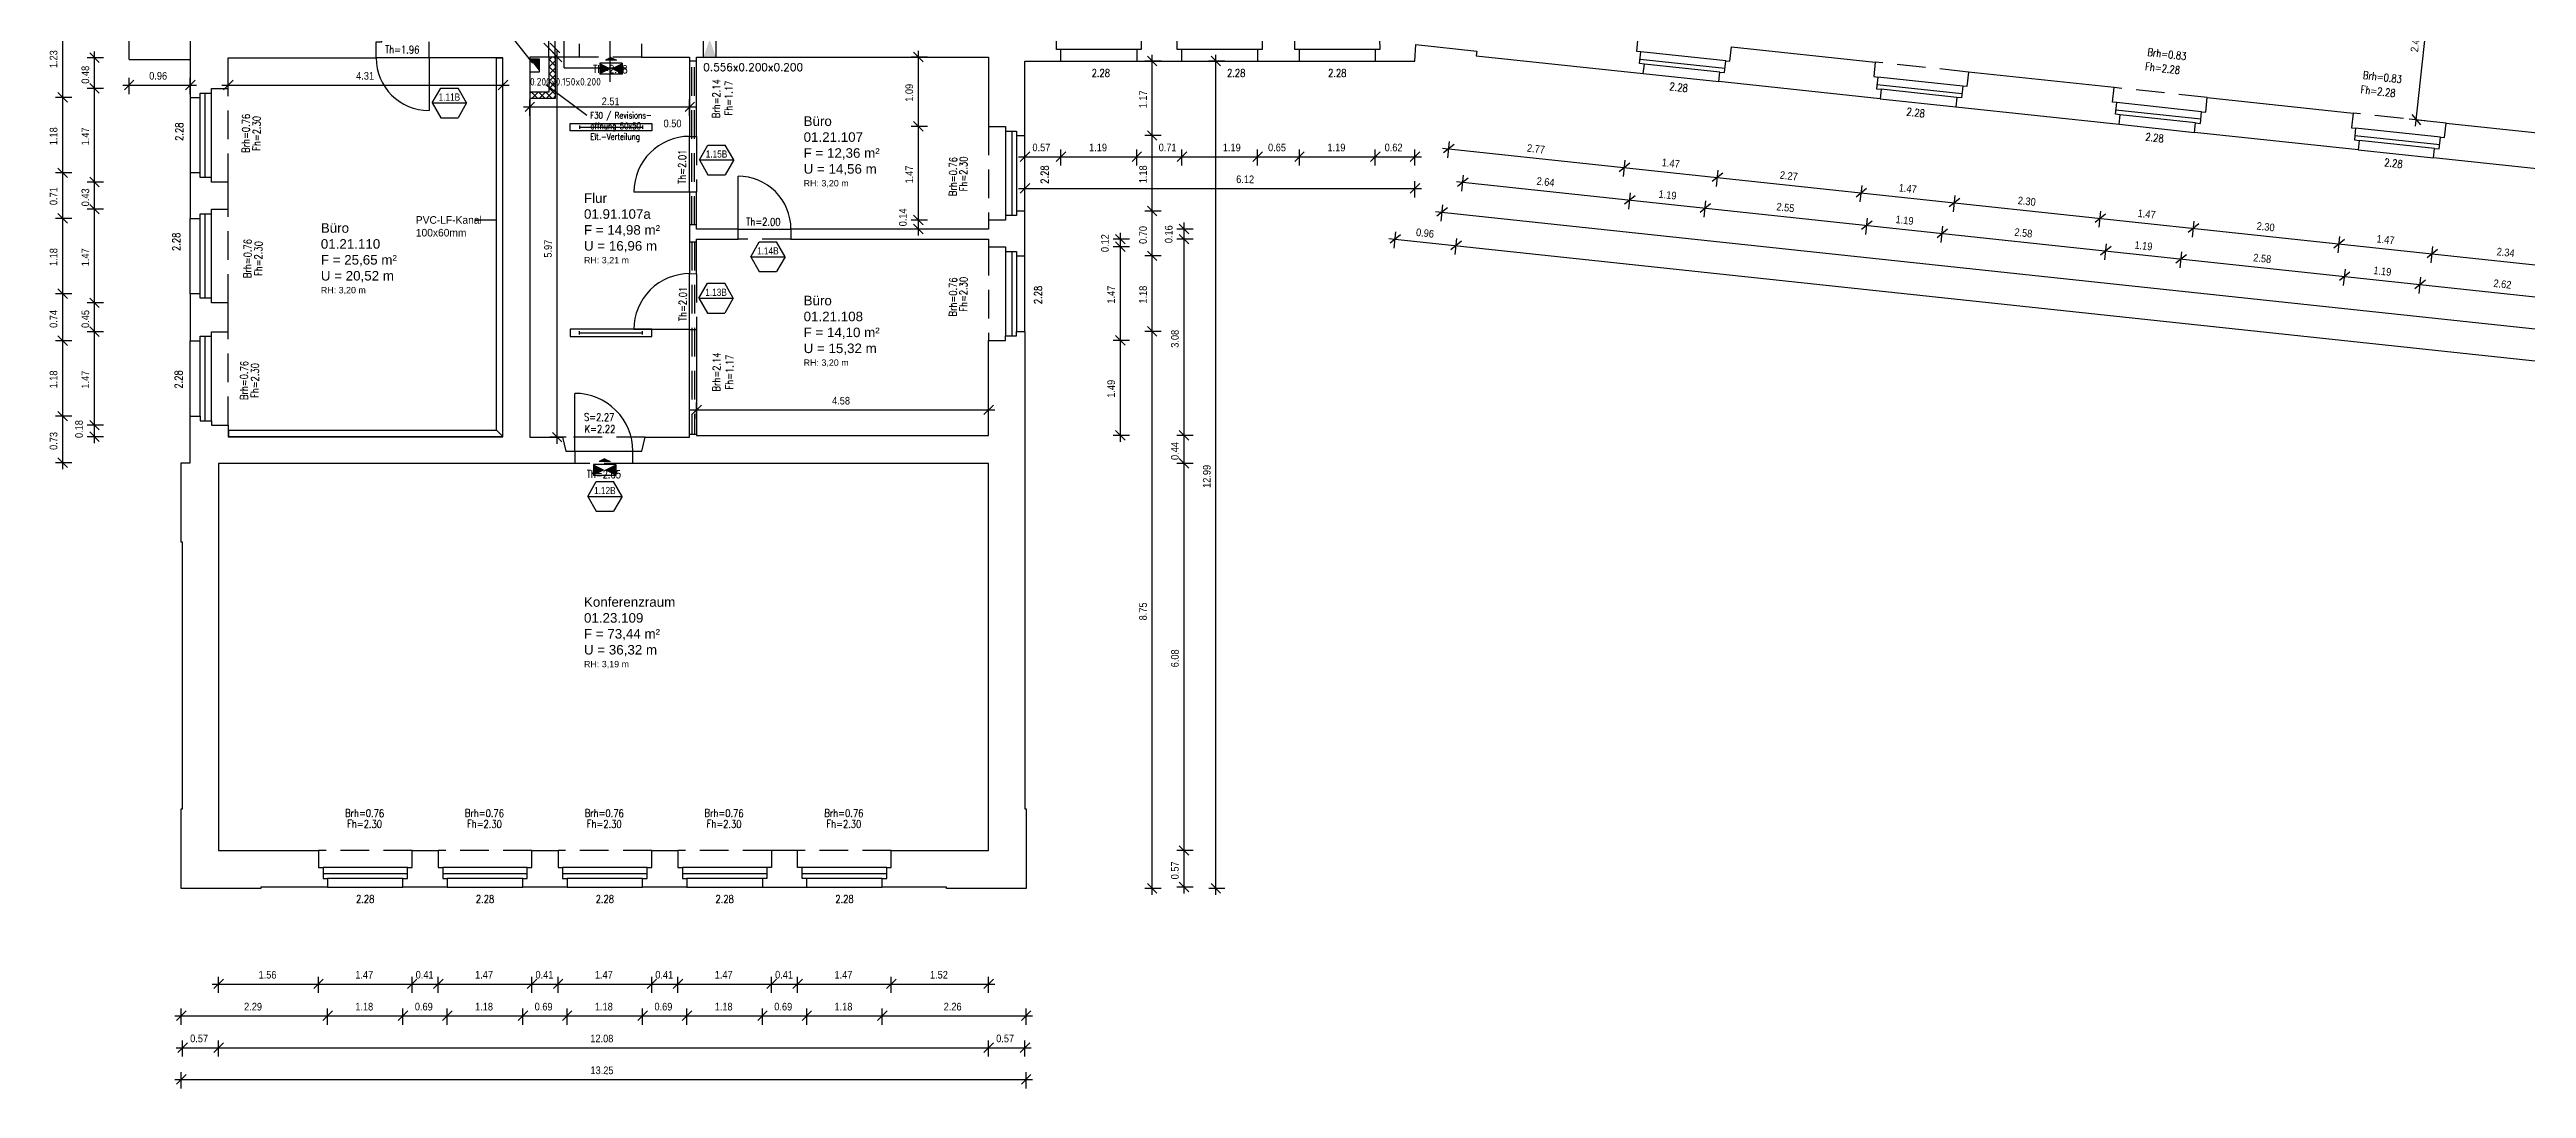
# Model space of a CAD drawing. Header units: metres. Extents: x -1139 to -992, y 249 to 309.
# Drawn here: x -1106.84 to -1067.98, y 268.4 to 284.72 of the extents above; entities that cross this region are included whole.
import ezdxf
from ezdxf.enums import TextEntityAlignment as Align

# ---------------------------------------------------------------- set-up
doc = ezdxf.new("R2010")
doc.units = ezdxf.units.M
doc.header["$LTSCALE"] = 0.03
for name, pattern in [('AUSGEZOGEN', [0]), ('DASHED', [0]), ('DOT', [6, 0, -6]), ('GESTRICHELT2', [4.5, 3, -1.5]), ('STRICHLINIE', [19.05, 12.7, -6.35])]:
    doc.linetypes.add(name, pattern=pattern)
doc.layers.get('0').update_dxf_attribs({"linetype": 'CONTINUOUS'})
for name, color, linetype in [('A_ansicht', 9, 'DASHED'), ('A_bemaßung', 2, 'CONTINUOUS'), ('A_Elektro', 1, 'STRICHLINIE'), ('A_Fenster', 7, 'CONTINUOUS'), ('A_höhen', 3, 'CONTINUOUS'), ('A_NEU_BEMAßUNG', 2, 'CONTINUOUS'), ('A_NR_TÜR', 1, 'CONTINUOUS'), ('A_schraffur', 10, 'CONTINUOUS'), ('A_text', 5, 'CONTINUOUS'), ('A_trockenbau', 2, 'CONTINUOUS'), ('A_Tuernummern', 1, 'CONTINUOUS'), ('A_TXT-TUER', 1, 'CONTINUOUS'), ('A_türen', 9, 'CONTINUOUS'), ('A_verdeckt', 8, 'GESTRICHELT2'), ('A_wände', 4, 'CONTINUOUS'), ('E__DURCHBR', 2, 'CONTINUOUS'), ('E__LEUCHTEN', 6, 'AUSGEZOGEN'), ('E__VERSYS', 2, 'AUSGEZOGEN')]:
    doc.layers.add(name, color=color, linetype=linetype)
doc.styles.add('arial-n', font='ARIALN.TTF')
doc.styles.add('BOLDSIMP_FNT', font='TXT', dxfattribs={"height": 1})
doc.styles.add('ISO9', font='iso8.shx', dxfattribs={"height": 0.12})
doc.styles.add('NORM', font='simplex.shx', dxfattribs={"width": 0.7, "bigfont": 'bigfont.shx'})
doc.styles.add('PITSIMP8', font='PITSIMP8.SHX')
doc.styles.add('SIMPLEX', font='simplex.shx', dxfattribs={"width": 0.8, "height": 0.1})
doc.styles.get("Standard").update_dxf_attribs({"font": 'txt', "height": 1})

# ---------------------------------------------------------------- blocks, each defined once
blk = doc.blocks.new('SLASH1')
at = {"layer": 'A_bemaßung', "color": 2, "linetype": 'Continuous'}
for p, q in [((0.07663, 0.07663), (-0.07319, -0.07319)), ((0, -0.14068), (0, 0.11466))]:
    blk.add_line(p, q, dxfattribs=at)
blk = doc.blocks.new('Tür-Nr')
at = {"layer": 'A_NR_TÜR'}
for p, q in [((-0.057, -108.865), (0.077, -108.632)), ((0.077, -108.632), (0.347, -108.632)), ((0.481, -108.865), (0.347, -108.632)), ((-0.057, -108.865), (0.481, -108.865)), ((-0.057, -108.865), (0.077, -109.098)), ((0.077, -109.098), (0.347, -109.098)), ((0.481, -108.865), (0.347, -109.098))]:
    blk.add_line(p, q, dxfattribs=at)
at = {"layer": 'A_TXT-TUER', "style": 'arial-n', "flags": 4}
blk.add_attdef('TÜR-NR.', text='', height=0.113, dxfattribs=at).set_placement((0.211, -108.772), align=Align.MIDDLE_CENTER)
at = {"layer": 'A_TXT-TUER', "style": 'NORM', "width": 0.7}
for tag, flags, p in [('BRANDSCHUTZ', 4, (0.229, -108.981)), ('DIN', 5, (0.214, -109.198)), ('ABMESSUNG', 5, (0.214, -109.333)), ('WANDART', 5, (0.214, -109.601)), ('MATERIAL', 5, (0.214, -109.467)), ('BESCHLÄGE', 5, (0.214, -110.005)), ('SCHLOSS', 5, (0.214, -109.87)), ('ZARGE', 5, (0.214, -109.736)), ('SONSTIGES', 5, (0.214, -110.139))]:
    blk.add_attdef(tag, text='', height=0.0784, dxfattribs=dict(at, flags=flags)).set_placement(p, align=Align.MIDDLE_CENTER)
blk = doc.blocks.new('A$C471A4235')
at = {"layer": 'E__VERSYS', "color": 3}
for p, q in [((4.943, 7.197), (4.943, 13.04)), ((4.943, 13.04), (5.043, 13.04)), ((5.043, 7.097), (5.043, 13.04)), ((0.741, 7.197), (0.741, 7.097)), ((0.741, 7.197), (4.943, 7.197)), ((0.741, 7.097), (5.043, 7.097)), ((4.943, 7.197), (5.043, 7.097))]:
    blk.add_line(p, q, dxfattribs=at)
at = {"layer": 'E__VERSYS', "color": 7, "linetype": 'Continuous', "ltscale": 5}
blk.add_line((4.941, 10.491), (4.602, 10.491), dxfattribs=at)
at = {"layer": 'E__VERSYS', "color": 7, "insert": (3.68, 10.235), "char_height": 0.12, "attachment_point": 7}
blk.add_mtext('PVC-LF-Kanal \\P100x60mm', dxfattribs=at)
blk = doc.blocks.new('Deckendurchbruch')
for p, q in [((1, 1), (0, 1)), ((0, 1), (0, 0)), ((0, 0), (1, 0)), ((1, 0), (1, 1))]:
    blk.add_line(p, q)
blk.add_solid([(0, 0), (1, 1), (0, 1)])
blk = doc.blocks.new('Wanddurchbruch')
for p, q in [((0, 1), (0, 0)), ((1, 1), (0, 1)), ((1, 0), (1, 1)), ((0, 0), (1, 0))]:
    blk.add_line(p, q)
blk.add_solid([(1, 0), (1, 1), (0, 1), (0, 0)])
blk = doc.blocks.new('A$C40EB2F26')
at = {"layer": 'E__DURCHBR'}
ref = blk.add_blockref('Wanddurchbruch', (8.391, 13.051), dxfattribs=dict(at, xscale=0.5565560149128717, yscale=0.2001999999999953, zscale=1.001, rotation=90.00000153522382))
ref.add_attrib('EC_DIM', '0.556x0.200x0.200', (8.191, 12.835), dxfattribs={"height": 0.12, "style": 'SIMPLEX'})
at = {"layer": 'E__DURCHBR', "color": 2, "linetype": 'Continuous'}
ref = blk.add_blockref('Deckendurchbruch', (5.471, 13.023, 2.8), dxfattribs=dict(at, xscale=0.2000000053589594, yscale=0.1500000000000341, zscale=1.1, rotation=270.0000046056955))
ref.add_attrib('EC_DIM', '0.200x0.150x0.200', (5.471, 12.607), dxfattribs={"color": 2, "linetype": 'Continuous', "height": 0.12, "style": 'ISO9'})
blk = doc.blocks.new('A$C758372F4')
at = {"layer": 'E__VERSYS', "color": 7, "linetype": 'Continuous', "ltscale": 5}
blk.add_line((5.514, 12.96), (4.588, 14.136), dxfattribs=at)
blk = doc.blocks.new('PU1')
at = {"color": 3}
for p, q in [((-119, -55), (-119, 70)), ((-119, 70), (131, 70)), ((131, -55), (131, 70)), ((-119, -55), (131, -55)), ((-56, -87), (69, -87)), ((6, -118), (-56, -87)), ((6, -118), (69, -87))]:
    blk.add_line(p, q, dxfattribs=at)
for points in [[(-119, 70), (-119, -55), (131, -55), (131, 70)], [(69, -87), (-56, -87), (6, -118)]]:
    blk.add_solid(points, dxfattribs=at)
blk = doc.blocks.new('2DEL_457')
for p, q in [((-0.384, -0.236), (-0.384, 0.236)), ((-0.384, 0), (0.384, 0)), ((0.384, -0.236), (0.384, 0.236))]:
    blk.add_line(p, q)
blk.add_lwpolyline([(-0.5, -0.5), (0.5, -0.5), (0.5, 0.5), (-0.5, 0.5)], close=True)
at = {"style": 'PITSIMP8', "flags": 9}
for tag, p in [('VOLUMENSTROM', (-0.03, 0.039)), ('RAUM/GRUPPE', (-0.03, 0.159)), ('DRUCK/-STUFE', (-0.03, 0.019)), ('BEZEICHNUNG', (-0.03, 0.179)), ('POS.NR.G-LV', (-0.03, 0.139)), ('ANSCHLUSS', (-0.03, -0.001)), ('KENNUNG', (-0.03, 0.079)), ('LEISTUNG', (-0.03, 0.059)), ('FABRIKAT', (-0.03, 0.119)), ('TYP', (-0.03, 0.099)), ('SPANNUNG/FREQUENZ', (-0.03, -0.121)), ('TEMPERATUR', (-0.03, -0.061)), ('SCHUTZART', (-0.03, -0.101)), ('DREHZAHL', (-0.03, -0.081)), ('GROESSE', (-0.03, -0.021)), ('GEWICHT', (-0.03, -0.141)), ('FREI', (-0.03, -0.161)), ('FREI', (-0.03, -0.181)), ('FREI', (-0.03, -0.201)), ('DN', (-0.03, -0.041))]:
    blk.add_attdef(tag, text='', height=0.01, dxfattribs=at).set_placement(p, align=Align.MIDDLE)

msp = doc.modelspace()

# ---------------------------------------------------------------- hatches: boundary and pattern name
at = {"layer": 'A_schraffur'}
h = msp.add_hatch(dxfattribs=at)
h.set_pattern_fill('ANSI37', color=256, scale=0.025, style=0)
h.set_pattern_definition([(45, (-1103.662525, 399.7852), (-0.0561266, 0.0561266), []), (135, (-1103.662525, 399.7852), (-0.0561266, -0.0561266), [])])
h.paths.add_polyline_path([(-1098.91027, 284.59874), (-1099.01027, 284.59875), (-1099.01027, 284.59874), (-1099.01027, 284.14166), (-1098.91027, 284.09574)])
h.paths.add_polyline_path([(-1098.91027, 283.94875), (-1098.91027, 284.09574), (-1099.01027, 284.14166), (-1099.01027, 284.04875), (-1099.31027, 284.04875), (-1099.31027, 283.94875)])

# ---------------------------------------------------------------- linework, layer by layer
at = {"layer": 'A_ansicht', "color": 9, "linetype": 'Continuous'}
for p, q in [((-1105.59685, 284.55937), (-1105.59684, 292.73888)), ((-1105.59685, 284.55937), (-1104.63685, 284.55936)), ((-1090.97474, 284.53465), (-1089.78482, 284.53465)), ((-1089.07857, 284.53466), (-1087.88865, 284.53465)), ((-1087.2337, 284.53465), (-1086.04377, 284.53464)), ((-1080.54343, 284.53963), (-1081.87575, 284.68202)), ((-1081.83678, 284.34096), (-1080.6536, 284.21459)), ((-1076.82484, 284.14222), (-1078.15716, 284.28461)), ((-1104.63686, 283.96435), (-1104.63686, 282.77942)), ((-1104.30495, 282.70944), (-1104.30495, 284.03434)), ((-1078.11816, 283.94379), (-1076.93498, 283.81744)), ((-1073.07642, 283.74164), (-1074.40874, 283.88401)), ((-1091.84672, 283.43632), (-1091.84672, 282.1114)), ((-1091.54186, 282.18139), (-1091.54185, 283.36634)), ((-1074.36972, 283.54345), (-1073.18651, 283.41709)), ((-1069.328, 283.34104), (-1070.66033, 283.48343)), ((-1070.62126, 283.14312), (-1069.43806, 283.01675)), ((-1104.63686, 280.88154), (-1104.63686, 282.06647)), ((-1104.30495, 280.81154), (-1104.30495, 282.13645)), ((-1091.84671, 281.54643), (-1091.84671, 280.22153)), ((-1091.54186, 280.29152), (-1091.54186, 281.47645)), ((-1104.63684, 278.95966), (-1104.63685, 280.14459)), ((-1104.30495, 278.88965), (-1104.30495, 280.21458)), ((-1101.22863, 271.87451), (-1102.55355, 271.87451)), ((-1099.34876, 271.87452), (-1100.67368, 271.87452)), ((-1097.46887, 271.87451), (-1098.79378, 271.87452)), ((-1095.58899, 271.87452), (-1096.91391, 271.87452)), ((-1093.70911, 271.87451), (-1095.03403, 271.87452)), ((-1102.48357, 271.56498), (-1101.29863, 271.56498)), ((-1100.60368, 271.56498), (-1099.41875, 271.56499)), ((-1098.7238, 271.56497), (-1097.53886, 271.56498)), ((-1096.84391, 271.56498), (-1095.65898, 271.56498)), ((-1094.96403, 271.56497), (-1093.77908, 271.56498))]:
    msp.add_line(p, q, dxfattribs=at)
at = {"layer": 'A_bemaßung', "linetype": 'Continuous'}
for p, q in [((-1106.63686, 278.12998), (-1106.63686, 299.15496)), ((-1069.71855, 283.51351), (-1069.4412, 286.10874)), ((-1106.13685, 278.53717), (-1106.13685, 284.68881)), ((-1098.87842, 278.52868), (-1098.87843, 284.69877)), ((-1093.20935, 281.79892), (-1093.20935, 284.69876)), ((-1089.54186, 271.44497), (-1089.54185, 284.63465)), ((-1088.54185, 271.44497), (-1088.54186, 284.63465)), ((-1105.69685, 284.15937), (-1104.53686, 284.15937)), ((-1104.13996, 284.15937), (-1099.63022, 284.15937)), ((-1099.41027, 283.81648), (-1096.70041, 283.81647)), ((-1091.64186, 283.03465), (-1085.31971, 283.03465)), ((-1084.98898, 283.16913), (-1037.06632, 278.04766)), ((-1084.76917, 282.64279), (-1038.19793, 277.66575)), ((-1091.64186, 282.53466), (-1085.3197, 282.53466)), ((-1085.09525, 282.17478), (-1037.17259, 277.05334)), ((-1090.04186, 278.55911), (-1090.04187, 281.83892)), ((-1089.04185, 271.46498), (-1089.04186, 281.99892)), ((-1085.83049, 281.75051), (-1037.35248, 276.56971)), ((-1096.79141, 279.0591), (-1092.01168, 279.05911)), ((-1104.29095, 270.04498), (-1092.01168, 270.04499)), ((-1104.87684, 269.54497), (-1091.42186, 269.54498)), ((-1104.85686, 269.04498), (-1091.44185, 269.04497)), ((-1104.87685, 268.54498), (-1091.42186, 268.54498))]:
    msp.add_line(p, q, dxfattribs=at)
at = {"layer": 'A_bemaßung'}
msp.add_line((-1098.04534, 284.21178), (-1098.04534, 285.77102), dxfattribs=at)
at = {"layer": 'A_Fenster', "linetype": 'Continuous'}
for p, q in [((-1089.78482, 284.71613), (-1090.97473, 284.71612)), ((-1087.88864, 284.71599), (-1089.07858, 284.71598)), ((-1086.04377, 284.71598), (-1087.23369, 284.71599)), ((-1080.55618, 284.42032), (-1081.88851, 284.5627)), ((-1080.63767, 284.36367), (-1081.82084, 284.49011)), ((-1076.8376, 284.02292), (-1078.16991, 284.1653)), ((-1104.47993, 282.77941), (-1104.47993, 283.96435)), ((-1104.40494, 282.70943), (-1104.40492, 284.03435)), ((-1076.91907, 283.96627), (-1078.10225, 284.09271)), ((-1073.08918, 283.62232), (-1074.42149, 283.76471)), ((-1091.74672, 283.43632), (-1091.74673, 282.11141)), ((-1091.67173, 283.36633), (-1091.67173, 282.1814)), ((-1073.17064, 283.56568), (-1074.35384, 283.69211)), ((-1069.34075, 283.22174), (-1070.67308, 283.36412)), ((-1069.42221, 283.16508), (-1070.60541, 283.29153)), ((-1104.47994, 280.88154), (-1104.47993, 282.06647)), ((-1104.40494, 280.81155), (-1104.40494, 282.13645)), ((-1091.74673, 281.54645), (-1091.74673, 280.22154)), ((-1091.67173, 281.47644), (-1091.67173, 280.29151)), ((-1104.47994, 278.95965), (-1104.47994, 280.14459)), ((-1104.40494, 278.88966), (-1104.40493, 280.21459)), ((-1101.22864, 271.77453), (-1102.55356, 271.77452)), ((-1101.29862, 271.69953), (-1102.48356, 271.69953)), ((-1099.34876, 271.77452), (-1100.67368, 271.77452)), ((-1099.41874, 271.69953), (-1100.60369, 271.69953)), ((-1097.46887, 271.77453), (-1098.79379, 271.77453)), ((-1097.53887, 271.69953), (-1098.72379, 271.69953)), ((-1095.58899, 271.77452), (-1096.91391, 271.77453)), ((-1095.65899, 271.69953), (-1096.8439, 271.69952)), ((-1093.70911, 271.77453), (-1095.03402, 271.77453)), ((-1093.7791, 271.69952), (-1094.96402, 271.69953))]:
    msp.add_line(p, q, dxfattribs=at)
at = {"layer": 'A_text'}
msp.add_line((-1098.41393, 283.68206), (-1099.05979, 284.16441), dxfattribs=at)
at = {"layer": 'A_trockenbau'}
for p, q in [((-1099.01027, 284.59874), (-1099.01027, 284.04875)), ((-1098.91027, 284.59874), (-1098.91027, 283.94875)), ((-1099.01027, 284.04875), (-1099.31027, 284.04875)), ((-1098.91027, 283.94875), (-1099.31027, 283.94875))]:
    msp.add_line(p, q, dxfattribs=at)
at = {"layer": 'A_türen', "color": 10, "linetype": 'Continuous'}
for q in [(-1098.7708, 285.40804), (-1097.79079, 284.42804)]:
    msp.add_line((-1098.77079, 284.42804), q, dxfattribs=at)
at = {"layer": 'A_türen', "linetype": 'Continuous'}
for p, q in [((-1100.89015, 284.58881), (-1101.7201, 284.58881)), ((-1100.89015, 284.58881), (-1100.89016, 283.75886)), ((-1096.80042, 282.47888), (-1096.80042, 283.35383)), ((-1096.04145, 281.89893), (-1096.04145, 282.72888)), ((-1096.80042, 282.47888), (-1097.67537, 282.47889)), ((-1096.04145, 281.89893), (-1095.21152, 281.89892)), ((-1096.80042, 280.32401), (-1096.80041, 281.19896)), ((-1096.80042, 280.32401), (-1097.67536, 280.32402)), ((-1098.60133, 278.40871), (-1098.60132, 279.31864)), ((-1098.60133, 278.40871), (-1097.69137, 278.4087))]:
    msp.add_line(p, q, dxfattribs=at)
for centre, radius, start, end in [((-1100.89015, 284.58881), 0.82995, 180.000006, 269.999307), ((-1096.80042, 282.47888), 0.87495, 90.000003, 179.999351), ((-1096.04145, 281.89893), 0.82995, 359.99931, 90.000003), ((-1096.80042, 280.32401), 0.87495, 89.999348, 179.999351), ((-1098.60133, 278.40871), 0.90994, 359.99937, 89.999373)]:
    msp.add_arc(centre, radius, start, end, dxfattribs=at)
at = {"layer": 'A_verdeckt', "ltscale": 5}
for p, q in [((-1097.55538, 284.59878), (-1098.53532, 284.59878)), ((-1096.80042, 284.53875), (-1096.69142, 284.53875)), ((-1096.76592, 281.96391), (-1096.76592, 284.53876)), ((-1096.72591, 281.96393), (-1096.72591, 284.53876)), ((-1076.73577, 284.36401), (-1078.19737, 284.5202)), ((-1104.03995, 282.63693), (-1104.03995, 284.10683)), ((-1072.98734, 283.96342), (-1074.44893, 284.11961)), ((-1069.23893, 283.56283), (-1070.7005, 283.71902)), ((-1096.69141, 283.35383), (-1096.69142, 282.47889)), ((-1092.1117, 283.50882), (-1092.11169, 282.03892)), ((-1104.03996, 280.73905), (-1104.03996, 282.20896)), ((-1096.69142, 281.96391), (-1096.80041, 281.96391)), ((-1096.80042, 281.69893), (-1096.69143, 281.69893)), ((-1096.76591, 281.69893), (-1096.76592, 278.67911)), ((-1096.72591, 281.69893), (-1096.72592, 278.67911)), ((-1095.21152, 281.73893), (-1096.04146, 281.73892)), ((-1092.1117, 281.61894), (-1092.11169, 280.14903)), ((-1096.69142, 281.19396), (-1096.69141, 280.31902)), ((-1104.03995, 278.81716), (-1104.03996, 280.28708)), ((-1097.49638, 278.62869), (-1098.79631, 278.62868)), ((-1097.69136, 278.21912), (-1098.6013, 278.21912)), ((-1101.15614, 272.13951), (-1102.62605, 272.13951)), ((-1099.27625, 272.13951), (-1100.74618, 272.13952)), ((-1097.39637, 272.13951), (-1098.86629, 272.13951)), ((-1095.5165, 272.1395), (-1096.98639, 272.1395)), ((-1093.6366, 272.1395), (-1095.10652, 272.13951))]:
    msp.add_line(p, q, dxfattribs=at)
at = {"layer": 'A_verdeckt', "color": 5, "linetype": 'DOT'}
msp.add_line((-1096.80041, 278.67912), (-1096.69141, 278.67912), dxfattribs=at)
at = {"layer": 'A_wände', "linetype": 'Continuous'}
for points in [[(-1085.40454, 284.79515), (-1084.44946, 284.69348), (-1084.45722, 284.62083), (-1081.83678, 284.34096), (-1081.82084, 284.49011), (-1081.89541, 284.49809), (-1081.87575, 284.68202), (-1081.94039, 284.68893), (-1081.91596, 284.91761), (-1084.6701, 285.21195), (-1084.65573, 285.34631), (-1084.88524, 285.37257), (-1084.89541, 285.28376), (-1085.8067, 285.28578), (-1085.81944, 285.14097), (-1085.91877, 285.14095), (-1085.91878, 284.88097), (-1085.97377, 284.88097), (-1085.97376, 284.71598), (-1086.04377, 284.71598), (-1086.04377, 284.53464), (-1085.4197, 284.53548), (-1085.40454, 284.79515)], [(-1101.6301, 284.8388), (-1101.6301, 285.03377), (-1104.05997, 285.03378), (-1104.05996, 285.11377), (-1104.32493, 285.11378), (-1104.32493, 285.19877), (-1104.63686, 285.19877), (-1104.63686, 283.96435), (-1104.47993, 283.96435), (-1104.47994, 284.03434), (-1104.30495, 284.03434), (-1104.30494, 284.10682), (-1104.03995, 284.10683), (-1104.03995, 284.58881), (-1101.7201, 284.58881), (-1101.72011, 284.83879), (-1101.6301, 284.8388)], [(-1096.69141, 283.35383), (-1096.69142, 284.59877), (-1092.1117, 284.59876), (-1092.1117, 283.50882), (-1091.84672, 283.50881), (-1091.84672, 283.43632), (-1091.67172, 283.43633), (-1091.67173, 283.36633), (-1091.54185, 283.36634), (-1091.54185, 284.53464), (-1090.97474, 284.53465), (-1090.97473, 284.71612), (-1091.04473, 284.71613), (-1091.04474, 284.8811)], [(-1089.14858, 284.71598), (-1089.14857, 284.88097), (-1089.20357, 284.88097), (-1089.20358, 285.14095), (-1089.65982, 285.1411), (-1089.65982, 284.88112), (-1089.71483, 284.88112), (-1089.71482, 284.71613), (-1089.78482, 284.71613), (-1089.78482, 284.53465), (-1089.07857, 284.53466), (-1089.07858, 284.71598), (-1089.14858, 284.71598)], [(-1087.30368, 284.71598), (-1087.30369, 284.88097), (-1087.35869, 284.88097), (-1087.35868, 285.14094), (-1087.76366, 285.14095), (-1087.76365, 284.88098), (-1087.81865, 284.88097), (-1087.81865, 284.71597), (-1087.88864, 284.71599), (-1087.88865, 284.53465), (-1087.2337, 284.53465), (-1087.23369, 284.71599), (-1087.30368, 284.71598)], [(-1098.53531, 284.8088), (-1098.53531, 284.59877), (-1099.31027, 284.59875), (-1099.31027, 278.62869), (-1098.79631, 278.62868), (-1098.74132, 278.40869), (-1098.60133, 278.40871), (-1098.6013, 278.21912), (-1104.19096, 278.21911), (-1104.19095, 272.13952), (-1102.62605, 272.13951), (-1102.62606, 271.87453), (-1102.55355, 271.87451), (-1102.55356, 271.69952), (-1102.48356, 271.69953), (-1102.48357, 271.56498), (-1103.52685, 271.56498), (-1103.52685, 271.54497), (-1104.77685, 271.54497), (-1104.77686, 272.79498), (-1104.75685, 272.79497), (-1104.75686, 276.97998), (-1104.77685, 276.97998), (-1104.77686, 278.22998), (-1104.63685, 278.22998), (-1104.63684, 278.95966), (-1104.47994, 278.95965), (-1104.47993, 278.88966), (-1104.30495, 278.88965), (-1104.30495, 278.81716), (-1104.03995, 278.81716), (-1104.03995, 278.63717), (-1099.73022, 278.63718), (-1099.73021, 284.58881), (-1100.89015, 284.58881), (-1100.89016, 284.8388)], [(-1097.55537, 284.80881), (-1097.55537, 284.59875), (-1096.80042, 284.59875), (-1096.80042, 283.35383), (-1096.69141, 283.35383)], [(-1080.6536, 284.21459), (-1080.63767, 284.36367), (-1080.56308, 284.3557), (-1080.54343, 284.53963), (-1080.4788, 284.53272), (-1080.45436, 284.76141), (-1078.19737, 284.5202), (-1078.2218, 284.29152), (-1078.15716, 284.28461), (-1078.17682, 284.10068), (-1078.10225, 284.09271), (-1078.11816, 283.94379), (-1080.6536, 284.21459)], [(-1074.36972, 283.54345), (-1074.35384, 283.69211), (-1074.4284, 283.70008), (-1074.40874, 283.88401), (-1074.47337, 283.89092), (-1074.44893, 284.11961), (-1076.73577, 284.36401), (-1076.76021, 284.13532), (-1076.82484, 284.14222), (-1076.8445, 283.95829), (-1076.91907, 283.96627), (-1076.93498, 283.81744), (-1074.36972, 283.54345)], [(-1073.18651, 283.41709), (-1073.17064, 283.56568), (-1073.09608, 283.55771), (-1073.07642, 283.74164), (-1073.01179, 283.73474), (-1072.98734, 283.96342), (-1070.7005, 283.71902), (-1070.72495, 283.49034), (-1070.66033, 283.48343), (-1070.67999, 283.2995), (-1070.60541, 283.29153), (-1070.62126, 283.14312), (-1073.18651, 283.41709)], [(-1066.83307, 282.73854), (-1069.43806, 283.01675), (-1069.42221, 283.16508), (-1069.34766, 283.15711), (-1069.328, 283.34104), (-1069.26337, 283.33414), (-1069.23893, 283.56283), (-1066.91232, 283.31418), (-1066.93676, 283.0855), (-1066.87212, 283.07859), (-1066.89178, 282.89466), (-1066.81722, 282.88668), (-1066.83307, 282.73854)], [(-1104.47993, 282.06647), (-1104.47994, 282.13645), (-1104.30495, 282.13645), (-1104.30495, 282.20896), (-1104.03996, 282.20896), (-1104.03995, 282.63693), (-1104.30494, 282.63693), (-1104.30495, 282.70944), (-1104.47994, 282.70943), (-1104.47993, 282.77941), (-1104.63686, 282.77942), (-1104.63686, 282.06647), (-1104.47993, 282.06647)], [(-1096.69142, 281.89892), (-1096.69142, 282.47889), (-1096.80042, 282.47888), (-1096.80041, 281.19896), (-1096.69142, 281.19396), (-1096.69142, 281.73893), (-1096.04146, 281.73892), (-1096.04145, 281.89893), (-1096.69142, 281.89892)], [(-1095.21152, 281.73893), (-1092.1117, 281.73893), (-1092.1117, 281.61894), (-1091.84671, 281.61894), (-1091.84671, 281.54643), (-1091.67173, 281.54644), (-1091.67173, 281.47644), (-1091.54186, 281.47645), (-1091.54186, 282.18139), (-1091.67173, 282.1814), (-1091.67173, 282.1114), (-1091.84672, 282.1114), (-1091.84672, 282.03891), (-1092.11169, 282.03892), (-1092.1117, 281.89892), (-1095.21152, 281.89892), (-1095.21152, 281.73893)], [(-1104.47994, 280.81155), (-1104.47994, 280.88154), (-1104.63686, 280.88154), (-1104.63685, 280.14459), (-1104.47994, 280.14459), (-1104.47992, 280.21458), (-1104.30495, 280.21458), (-1104.30495, 280.28708), (-1104.03996, 280.28708), (-1104.03996, 280.73905), (-1104.30495, 280.73905), (-1104.30495, 280.81154), (-1104.47994, 280.81155)], [(-1093.70911, 271.87451), (-1093.63661, 271.87451), (-1093.6366, 272.1395), (-1092.11169, 272.13951), (-1092.1117, 278.21911), (-1097.69138, 278.21911), (-1097.69137, 278.4087), (-1097.55139, 278.4087), (-1097.49628, 278.62911), (-1096.80041, 278.62912), (-1096.80042, 280.32401), (-1096.69141, 280.31902), (-1096.6914, 278.65911), (-1092.11168, 278.65911), (-1092.11169, 280.14903), (-1091.84672, 280.14903), (-1091.84671, 280.22153), (-1091.67172, 280.22153), (-1091.67173, 280.29151), (-1091.54186, 280.29152), (-1091.54185, 272.79497), (-1091.52186, 272.79498), (-1091.52186, 271.54497), (-1092.77185, 271.54497), (-1092.77186, 271.56498), (-1093.77908, 271.56498), (-1093.7791, 271.69952), (-1093.70911, 271.69953), (-1093.70911, 271.87451)], [(-1101.29863, 271.56498), (-1101.29862, 271.69953), (-1101.22864, 271.69953), (-1101.22863, 271.87451), (-1101.15615, 271.87452), (-1101.15614, 272.13951), (-1100.74618, 272.13952), (-1100.74617, 271.87452), (-1100.67368, 271.87452), (-1100.67368, 271.69953), (-1100.60369, 271.69953), (-1100.60368, 271.56498), (-1101.29863, 271.56498)], [(-1099.41875, 271.56499), (-1099.41874, 271.69953), (-1099.34874, 271.69952), (-1099.34876, 271.87452), (-1099.27626, 271.87451), (-1099.27625, 272.13951), (-1098.86629, 272.13951), (-1098.86629, 271.87451), (-1098.79378, 271.87452), (-1098.79379, 271.69952), (-1098.72379, 271.69953), (-1098.7238, 271.56497), (-1099.41875, 271.56499)], [(-1097.53886, 271.56498), (-1097.53887, 271.69953), (-1097.46888, 271.69952), (-1097.46887, 271.87451), (-1097.39636, 271.87452), (-1097.39637, 272.13951), (-1096.98639, 272.1395), (-1096.9864, 271.87451), (-1096.91391, 271.87452), (-1096.91391, 271.69954), (-1096.8439, 271.69952), (-1096.84391, 271.56498), (-1097.53886, 271.56498)], [(-1095.10652, 271.87452), (-1095.10652, 272.13951), (-1095.5165, 272.1395), (-1095.5165, 271.87451), (-1095.58899, 271.87452), (-1095.58898, 271.69953), (-1095.65899, 271.69953), (-1095.65898, 271.56498), (-1094.96403, 271.56497), (-1094.96402, 271.69953), (-1095.03403, 271.69953), (-1095.03403, 271.87452), (-1095.10652, 271.87452)]]:
    msp.add_lwpolyline(points, dxfattribs=at)

# ---------------------------------------------------------------- block references
at = {"layer": 'A_bemaßung', "color": 7}
for p, rotation in [((-1106.13685, 284.58881), 90), ((-1098.87843, 284.59875), 90), ((-1093.20935, 284.59876), 90), ((-1089.54185, 284.53465), 90), ((-1088.54186, 284.53465), 90), ((-1106.13685, 284.10683), 90), ((-1106.13685, 284.10683), 90), ((-1106.63686, 283.96434), 90), ((-1106.63686, 283.96434), 90), ((-1093.20935, 283.50882), 90), ((-1093.20935, 283.50882), 90), ((-1089.54186, 283.36633), 90), ((-1089.54186, 283.36633), 90), ((-1069.70793, 283.61295), 83.9), ((-1084.88955, 283.1585), 353.8999999999999), ((-1082.13541, 282.86416), 353.8999999999999), ((-1106.63685, 282.77942), 90), ((-1106.63685, 282.77942), 90), ((-1106.13685, 282.63693), 90), ((-1106.13685, 282.63693), 90), ((-1084.66974, 282.63216), 353.8999999999999), ((-1080.67381, 282.70796), 353.8999999999999), ((-1078.41681, 282.46676), 353.8999999999999), ((-1106.13685, 282.20896), 90), ((-1106.13685, 282.20896), 90), ((-1089.54186, 282.18139), 90), ((-1089.54186, 282.18139), 90), ((-1084.99581, 282.16416), 353.8999999999999), ((-1082.04932, 282.35211), 353.8999999999999), ((-1080.86615, 282.22567), 353.8999999999999), ((-1076.95522, 282.31056), 353.8999999999999), ((-1074.66839, 282.06616), 353.8999999999999), ((-1106.63685, 282.06648), 90), ((-1106.63685, 282.06648), 90), ((-1093.20935, 282.03892), 90), ((-1093.20935, 282.03892), 90), ((-1093.20935, 281.89892), 90), ((-1090.04186, 281.73893), 90), ((-1089.04186, 281.89892), 90), ((-1089.04186, 281.73893), 90), ((-1089.04186, 281.73893), 90), ((-1085.73105, 281.73988), 353.8999999999999), ((-1078.33074, 281.95472), 353.8999999999999), ((-1077.14756, 281.82827), 353.8999999999999), ((-1073.20679, 281.90997), 353.8999999999999), ((-1070.91996, 281.66558), 353.8999999999999), ((-1090.04186, 281.61894), 90), ((-1090.04186, 281.61894), 90), ((-1089.54186, 281.47645), 90), ((-1089.54186, 281.47645), 90), ((-1084.77602, 281.63782), 353.8999999999999), ((-1074.58232, 281.55412), 353.8999999999999), ((-1073.39912, 281.42768), 353.8999999999999), ((-1069.45837, 281.50938), 353.8999999999999), ((-1070.83389, 281.15352), 353.8999999999999), ((-1069.65068, 281.02709), 353.8999999999999), ((-1106.63686, 280.88154), 90), ((-1106.63686, 280.88154), 90), ((-1106.13685, 280.73905), 90), ((-1106.13685, 280.73905), 90), ((-1106.63686, 280.14459), 90), ((-1106.63686, 280.14459), 90), ((-1106.13685, 280.28708), 90), ((-1106.13685, 280.28708), 90), ((-1090.04187, 280.14903), 90), ((-1090.04187, 280.14903), 90), ((-1089.54185, 280.29151), 90), ((-1089.54185, 280.29151), 90), ((-1106.63686, 278.95966), 90), ((-1106.63686, 278.95966), 90), ((-1106.13685, 278.81716), 90), ((-1106.13685, 278.81716), 90), ((-1106.13685, 278.63717), 90), ((-1098.87843, 278.62869), 90), ((-1090.04185, 278.6591), 90), ((-1089.04186, 278.65911), 90), ((-1089.04186, 278.65911), 90), ((-1106.63686, 278.22997), 90), ((-1089.04186, 278.21911), 90), ((-1089.04186, 278.21911), 90), ((-1089.04186, 272.13951), 90), ((-1089.04186, 272.13951), 90), ((-1089.54185, 271.54498), 90), ((-1089.04185, 271.56498), 90), ((-1088.54185, 271.54498), 90)]:
    msp.add_blockref('SLASH1', p, dxfattribs=dict(at, rotation=rotation))
at = {"layer": 'A_bemaßung', "color": 7, "yscale": 0.999999}
for p in [(-1105.59686, 284.15936), (-1104.63686, 284.15938), (-1104.03995, 284.15938), (-1099.73022, 284.15937), (-1099.31027, 283.81646), (-1096.80042, 283.81646), (-1091.54185, 283.03464), (-1090.97475, 283.03465), (-1089.78482, 283.03464), (-1089.07857, 283.03465), (-1087.88866, 283.03466), (-1087.23369, 283.03466), (-1086.04377, 283.03464), (-1085.41971, 283.03465), (-1091.54185, 282.53465), (-1085.41971, 282.53465), (-1096.69141, 279.05911), (-1092.11169, 279.05911), (-1104.19095, 270.04498), (-1102.62606, 270.04498), (-1101.15613, 270.04498), (-1100.74617, 270.04498), (-1099.27626, 270.04498), (-1098.86629, 270.04498), (-1097.39637, 270.04498), (-1096.98639, 270.04498), (-1095.5165, 270.04498), (-1095.10652, 270.04498), (-1093.6366, 270.04499), (-1092.11169, 270.04498), (-1104.77685, 269.54499), (-1102.48356, 269.54498), (-1101.29864, 269.54498), (-1100.60368, 269.54498), (-1099.41874, 269.54498), (-1098.7238, 269.54497), (-1097.53887, 269.54499), (-1096.84391, 269.54497), (-1095.65899, 269.54497), (-1094.96402, 269.54498), (-1093.77908, 269.54498), (-1091.52186, 269.54499), (-1104.75686, 269.04497), (-1104.19095, 269.04498), (-1092.11169, 269.04499), (-1091.54184, 269.04497), (-1104.77685, 268.54498), (-1091.52186, 268.54497)]:
    msp.add_blockref('SLASH1', p, dxfattribs=at)
at = {"layer": 'A_Elektro'}
for name in ['A$C758372F4', 'A$C40EB2F26', 'A$C471A4235']:
    msp.add_blockref(name, (-1104.77685, 271.54497), dxfattribs=at)
at = {"layer": 'A_NEU_BEMAßUNG', "xscale": -1}
for p in [(-1099.01027, 284.73942), (-1098.91027, 284.73942)]:
    msp.add_blockref('SLASH1', p, dxfattribs=at)
at = {"layer": 'A_Tuernummern'}
ref = msp.add_blockref('Tür-Nr', (-1100.78219, 392.74346), dxfattribs=at)
ref.add_attrib('TÜR-NR.', '1.11B', dxfattribs={"layer": 'A_TXT-TUER', "height": 0.112896, "style": 'arial-n'}).set_placement((-1100.57084, 283.97112), align=Align.MIDDLE_CENTER)
ref = msp.add_blockref('Tür-Nr', (-1096.59039, 391.84924), dxfattribs=at)
ref.add_attrib('TÜR-NR.', '1.15B', dxfattribs={"layer": 'A_TXT-TUER', "height": 0.112896, "style": 'arial-n'}).set_placement((-1096.37904, 283.07689), align=Align.MIDDLE_CENTER)
ref = msp.add_blockref('Tür-Nr', (-1095.78469, 390.32818), dxfattribs=at)
ref.add_attrib('TÜR-NR.', '1.14B', dxfattribs={"layer": 'A_TXT-TUER', "height": 0.112896, "style": 'arial-n'}).set_placement((-1095.57333, 281.55584), align=Align.MIDDLE_CENTER)
ref = msp.add_blockref('Tür-Nr', (-1096.59761, 389.67838), dxfattribs=at)
ref.add_attrib('TÜR-NR.', '1.13B', dxfattribs={"layer": 'A_TXT-TUER', "height": 0.112896, "style": 'arial-n'}).set_placement((-1096.38626, 280.90604), align=Align.MIDDLE_CENTER)
ref = msp.add_blockref('Tür-Nr', (-1098.34258, 386.56572), dxfattribs=at)
ref.add_attrib('TÜR-NR.', '1.12B', dxfattribs={"layer": 'A_TXT-TUER', "height": 0.112896, "style": 'arial-n'}).set_placement((-1098.13122, 277.79338), align=Align.MIDDLE_CENTER)
at = {"layer": 'E__LEUCHTEN', "rotation": 180}
for name, p, xscale, yscale, zscale in [('PU1', (-1098.02639, 284.42843), 0.001399470505930367, 0.001399470505930367, 0.001399470506), ('2DEL_457', (-1098.03526, 283.49875), -1.284514000150011, 0.1119576404798863, 1.284514000149999)]:
    msp.add_blockref(name, p, dxfattribs=dict(at, xscale=xscale, yscale=yscale, zscale=zscale))
at = {"layer": 'E__LEUCHTEN', "xscale": 1.284514000150011, "yscale": 0.1119576404798863, "zscale": 1.284514000149999}
msp.add_blockref('2DEL_457', (-1098.03526, 280.26874), dxfattribs=at)
at = {"layer": 'E__LEUCHTEN', "color": 7, "xscale": 0.0014005283046572, "yscale": 0.001400528303747706, "zscale": 0.001400528304, "rotation": 180}
msp.add_blockref('PU1', (-1098.12616, 278.12699), dxfattribs=at)

# ---------------------------------------------------------------- texts
at = {"layer": 'A_bemaßung', "color": 7, "linetype": 'DOT', "style": 'BOLDSIMP_FNT', "width": 0.9}
for s, rotation, p in [('2.41', 83.8, (-1069.64544, 284.66814)), ('0.48', 90, (-1106.18685, 284.18068)), ('0.96', 359.6, (-1105.28142, 284.20937)), ('4.31', 359.6, (-1102.03423, 284.20937)), ('1.09', 90, (-1093.25935, 283.89693)), ('2.51', 359.6, (-1098.18113, 283.80877)), ('1.47', 90, (-1106.18685, 283.21245)), ('0.57', 359.6, (-1091.42286, 283.08465)), ('1.19', 359.6, (-1090.53406, 283.08465)), ('0.71', 359.6, (-1089.442, 283.08465)), ('1.19', 359.6, (-1088.43537, 283.08465)), ('0.65', 359.6, (-1087.72573, 283.08465)), ('1.19', 359.6, (-1086.79301, 283.08464)), ('0.62', 359.6, (-1085.8963, 283.08464)), ('2.77', 353.8, (-1083.6708, 283.07853)), ('1.47', 353.8, (-1081.55526, 282.85244)), ('1.47', 90, (-1093.25935, 282.61444)), ('6.12', 359.6, (-1088.22563, 282.58465)), ('2.64', 353.8, (-1083.52042, 282.55961)), ('2.27', 353.8, (-1079.70363, 282.65457)), ('1.47', 353.8, (-1077.83667, 282.45505)), ('0.43', 90, (-1106.18685, 282.2558)), ('0.14', 90, (-1093.35935, 281.94177)), ('1.19', 353.8, (-1081.60583, 282.355)), ('2.55', 353.8, (-1079.75676, 282.15739)), ('2.30', 353.8, (-1075.97013, 282.25557)), ('1.47', 353.8, (-1074.08823, 282.05446)), ('0.96', 353.8, (-1085.41187, 281.75606)), ('1.19', 353.8, (-1077.88724, 281.9576)), ('2.58', 353.8, (-1076.02327, 281.7584)), ('2.30', 353.8, (-1072.2217, 281.85498)), ('1.47', 353.8, (-1070.33982, 281.65387)), ('1.47', 90, (-1106.18685, 281.31457)), ('5.97', 89.6, (-1098.92843, 281.44915)), ('1.19', 353.8, (-1074.13882, 281.55701)), ('2.58', 353.8, (-1072.27483, 281.35781)), ('2.34', 353.8, (-1068.45594, 281.45253)), ('1.19', 353.8, (-1070.39038, 281.15642)), ('2.62', 353.8, (-1068.50651, 280.95509)), ('0.45', 90, (-1106.18685, 280.34592)), ('1.47', 90, (-1106.18685, 279.39269)), ('4.58', 359.6, (-1094.56612, 279.10911)), ('0.18', 90, (-1106.28685, 278.61742))]:
    msp.add_text(s, height=0.12, rotation=rotation, dxfattribs=at).set_placement(p, align=Align.BOTTOM_LEFT)
at = {"layer": 'A_bemaßung', "color": 7, "linetype": 'Continuous', "style": 'BOLDSIMP_FNT', "width": 0.9}
for s, rotation, p in [('1.23', 89.6, (-1106.68686, 284.42469)), ('1.17', 89.6, (-1089.59186, 283.79363)), ('1.18', 89.6, (-1106.68686, 283.21502)), ('0.71', 89.6, (-1106.68685, 282.2738)), ('1.18', 89.6, (-1089.59185, 282.61699)), ('0.12', 89.6, (-1090.18937, 281.53648)), ('0.70', 89.6, (-1089.59186, 281.66435)), ('0.16', 89.6, (-1089.18937, 281.67647)), ('1.18', 89.6, (-1106.68685, 281.31713)), ('1.47', 89.6, (-1090.09187, 280.72712)), ('1.18', 89.6, (-1089.59186, 280.72712)), ('0.74', 89.6, (-1106.68686, 280.34592)), ('3.08', 89.6, (-1089.09186, 280.03445)), ('1.18', 89.6, (-1106.68687, 279.39525)), ('1.49', 89.6, (-1090.09186, 279.24978)), ('0.73', 89.6, (-1106.68686, 278.43025)), ('0.44', 89.6, (-1089.09185, 278.27197)), ('12.99', 89.6, (-1088.59187, 277.8341)), ('8.75', 89.6, (-1089.59186, 275.75368)), ('6.08', 89.6, (-1089.09186, 275.01731)), ('0.57', 89.6, (-1089.09186, 271.68767)), ('1.56', 359.6, (-1103.56534, 270.09498)), ('1.47', 359.6, (-1102.04795, 270.09498)), ('0.41', 359.6, (-1101.10029, 270.09498)), ('1.47', 359.6, (-1100.16805, 270.09497)), ('0.41', 359.6, (-1099.22041, 270.09497)), ('1.47', 359.6, (-1098.28818, 270.09499)), ('0.41', 359.6, (-1097.34053, 270.09498)), ('1.47', 359.6, (-1096.4083, 270.09498)), ('0.41', 359.6, (-1095.46064, 270.09498)), ('1.47', 359.6, (-1094.52841, 270.095)), ('1.52', 359.6, (-1093.031, 270.09498)), ('2.29', 359.6, (-1103.79221, 269.59499)), ('1.18', 359.6, (-1102.04795, 269.59498)), ('0.69', 359.6, (-1101.11316, 269.59498)), ('1.18', 359.6, (-1100.16806, 269.59497)), ('0.69', 359.6, (-1099.23326, 269.59497)), ('1.18', 359.6, (-1098.28818, 269.59498)), ('0.69', 359.6, (-1097.35339, 269.59498)), ('1.18', 359.6, (-1096.4083, 269.59498)), ('0.69', 359.6, (-1095.47351, 269.59498)), ('1.18', 359.6, (-1094.52841, 269.59498)), ('2.26', 359.6, (-1092.81504, 269.59499)), ('0.57', 359.6, (-1104.63848, 269.09498)), ('12.08', 359.6, (-1098.3596, 269.09498)), ('0.57', 359.6, (-1091.99134, 269.09498)), ('13.25', 359.6, (-1098.35762, 268.59498))]:
    msp.add_text(s, height=0.12, rotation=rotation, dxfattribs=at).set_placement(p, align=Align.BOTTOM_LEFT)
msp.add_text('0.50', height=0.12, dxfattribs=at).set_placement((-1097.20972, 283.46083), align=Align.BOTTOM_LEFT)
at = {"layer": 'A_höhen', "linetype": 'Continuous', "style": 'SIMPLEX', "width": 0.8}
for s, rotation, p in [('Th=1.96', 359.4, (-1101.31046, 284.71635)), ('Fh=2.28', 353.4, (-1073.68775, 284.42286)), ('Brh=0.83', 353.4, (-1073.61999, 284.64523)), ('Th=2.08', 359.4, (-1098.04534, 284.41024)), ('Brh=2.14', 89.4, (-1096.38307, 283.94554)), ('Fh=1.17', 89.4, (-1096.18849, 283.95596)), ('2.28', 359.4, (-1090.34842, 284.34842)), ('2.28', 359.4, (-1088.22457, 284.34839)), ('2.28', 359.4, (-1086.63872, 284.34839)), ('2.28', 353.4, (-1081.28131, 284.12469)), ('Fh=2.28', 353.4, (-1070.30662, 284.06153)), ('Brh=0.83', 353.4, (-1070.23887, 284.2839)), ('2.28', 353.4, (-1077.56272, 283.72728)), ('2.28', 89.4, (-1104.80919, 283.42706)), ('Brh=0.76', 89.4, (-1103.76487, 283.40116)), ('Fh=2.30', 89.4, (-1103.59487, 283.40116)), ('2.28', 353.4, (-1073.8143, 283.33336)), ('Th=2.01', 89.4, (-1096.91929, 282.87651)), ('Brh=0.76', 89.4, (-1092.66831, 282.72254)), ('Fh=2.30', 89.4, (-1092.50497, 282.7642)), ('2.28', 353.4, (-1070.06588, 282.93277)), ('2.28', 89.4, (-1091.2298, 282.75379)), ('2.28', 89.4, (-1104.85464, 281.69748)), ('Th=2.00', 359.4, (-1095.64478, 282.01285)), ('Brh=0.76', 89.4, (-1103.7376, 281.4352)), ('Fh=2.30', 89.4, (-1103.5676, 281.43519)), ('Brh=0.76', 89.4, (-1092.66831, 280.83265)), ('Fh=2.30', 89.4, (-1092.50496, 280.87432)), ('2.28', 89.4, (-1091.33341, 280.86389)), ('Th=2.01', 89.4, (-1096.90838, 280.72211)), ('Brh=2.14', 89.4, (-1096.37957, 279.65366)), ('Fh=1.17', 89.4, (-1096.17456, 279.65366)), ('2.28', 89.4, (-1104.81829, 279.53733)), ('Brh=0.76', 89.4, (-1103.79215, 279.52052)), ('Fh=2.30', 89.4, (-1103.62217, 279.52052)), ('S=2.27', 359.4, (-1098.21986, 278.94472)), ('K=2.22', 359.4, (-1098.20762, 278.75938)), ('Th=2.05', 359.4, (-1098.14635, 278.04961)), ('Brh=0.76', 359.4, (-1101.90061, 272.72805)), ('Fh=2.30', 359.4, (-1101.90061, 272.55807)), ('Brh=0.76', 359.4, (-1100.02072, 272.72805)), ('Fh=2.30', 359.4, (-1100.02072, 272.55806)), ('Brh=0.76', 359.4, (-1098.14084, 272.72804)), ('Fh=2.30', 359.4, (-1098.14084, 272.55805)), ('Brh=0.76', 359.4, (-1096.26095, 272.72805)), ('Fh=2.30', 359.4, (-1096.26096, 272.55806)), ('Brh=0.76', 359.4, (-1094.38108, 272.72805)), ('Fh=2.30', 359.4, (-1094.38108, 272.55806)), ('2.28', 359.4, (-1101.8911, 271.37996)), ('2.28', 359.4, (-1100.01122, 271.37995)), ('2.28', 359.4, (-1098.13132, 271.37995)), ('2.28', 359.4, (-1096.25144, 271.37996)), ('2.28', 359.4, (-1094.37157, 271.37997))]:
    msp.add_text(s, height=0.12, rotation=rotation, dxfattribs=at).set_placement(p, align=Align.MIDDLE_CENTER)
at = {"layer": 'A_text', "linetype": 'Continuous', "insert": (-1098.36042, 283.73353), "char_height": 0.1, "width": 1.3735, "attachment_point": 1, "rotation": 0.170955, "style": 'SIMPLEX'}
msp.add_mtext('F30 / Revisions-\\Pöffnung 50x50\\PElt.-Verteilung', dxfattribs=at)
at = {"layer": 'A_text', "linetype": 'Continuous', "char_height": 0.15, "width": 6.6459, "attachment_point": 1}
for s, insert in [('\\fArial|b0|i0|c0|p34;Büro\\P01.21.107\\PF = 12,36 m²\\PU = 14,56 m\\P\\H0.1;RH: 3,20 m', (-1095.01222, 283.66795)), ('{\\fArial|b0|i0|c0|p34;Flur\\P01.91.107a\\PF = 14,98 m²\\PU = 16,96 m\\P\\H0.6667x;RH: 3,21 m}', (-1098.45874, 282.45991)), ('\\fArial|b0|i0|c0|p34;Büro\\P01.21.110\\PF = 25,65 m²\\PU = 20,52 m\\P\\H0.1;RH: 3,20 m', (-1102.58764, 281.99053)), ('\\fArial|b0|i0|c0|p34;Büro\\P01.21.108\\PF = 14,10 m²\\PU = 15,32 m\\P\\H0.1;RH: 3,20 m', (-1095.01222, 280.85137)), ('\\fArial|b0|i0|c0|p34;Konferenzraum\\P01.23.109\\PF = 73,44 m²\\PU = 36,32 m\\P\\H0.1;RH: 3,19 m', (-1098.45874, 276.11824))]:
    msp.add_mtext(s, dxfattribs=dict(at, insert=insert))

doc.saveas('drawing.dxf')
